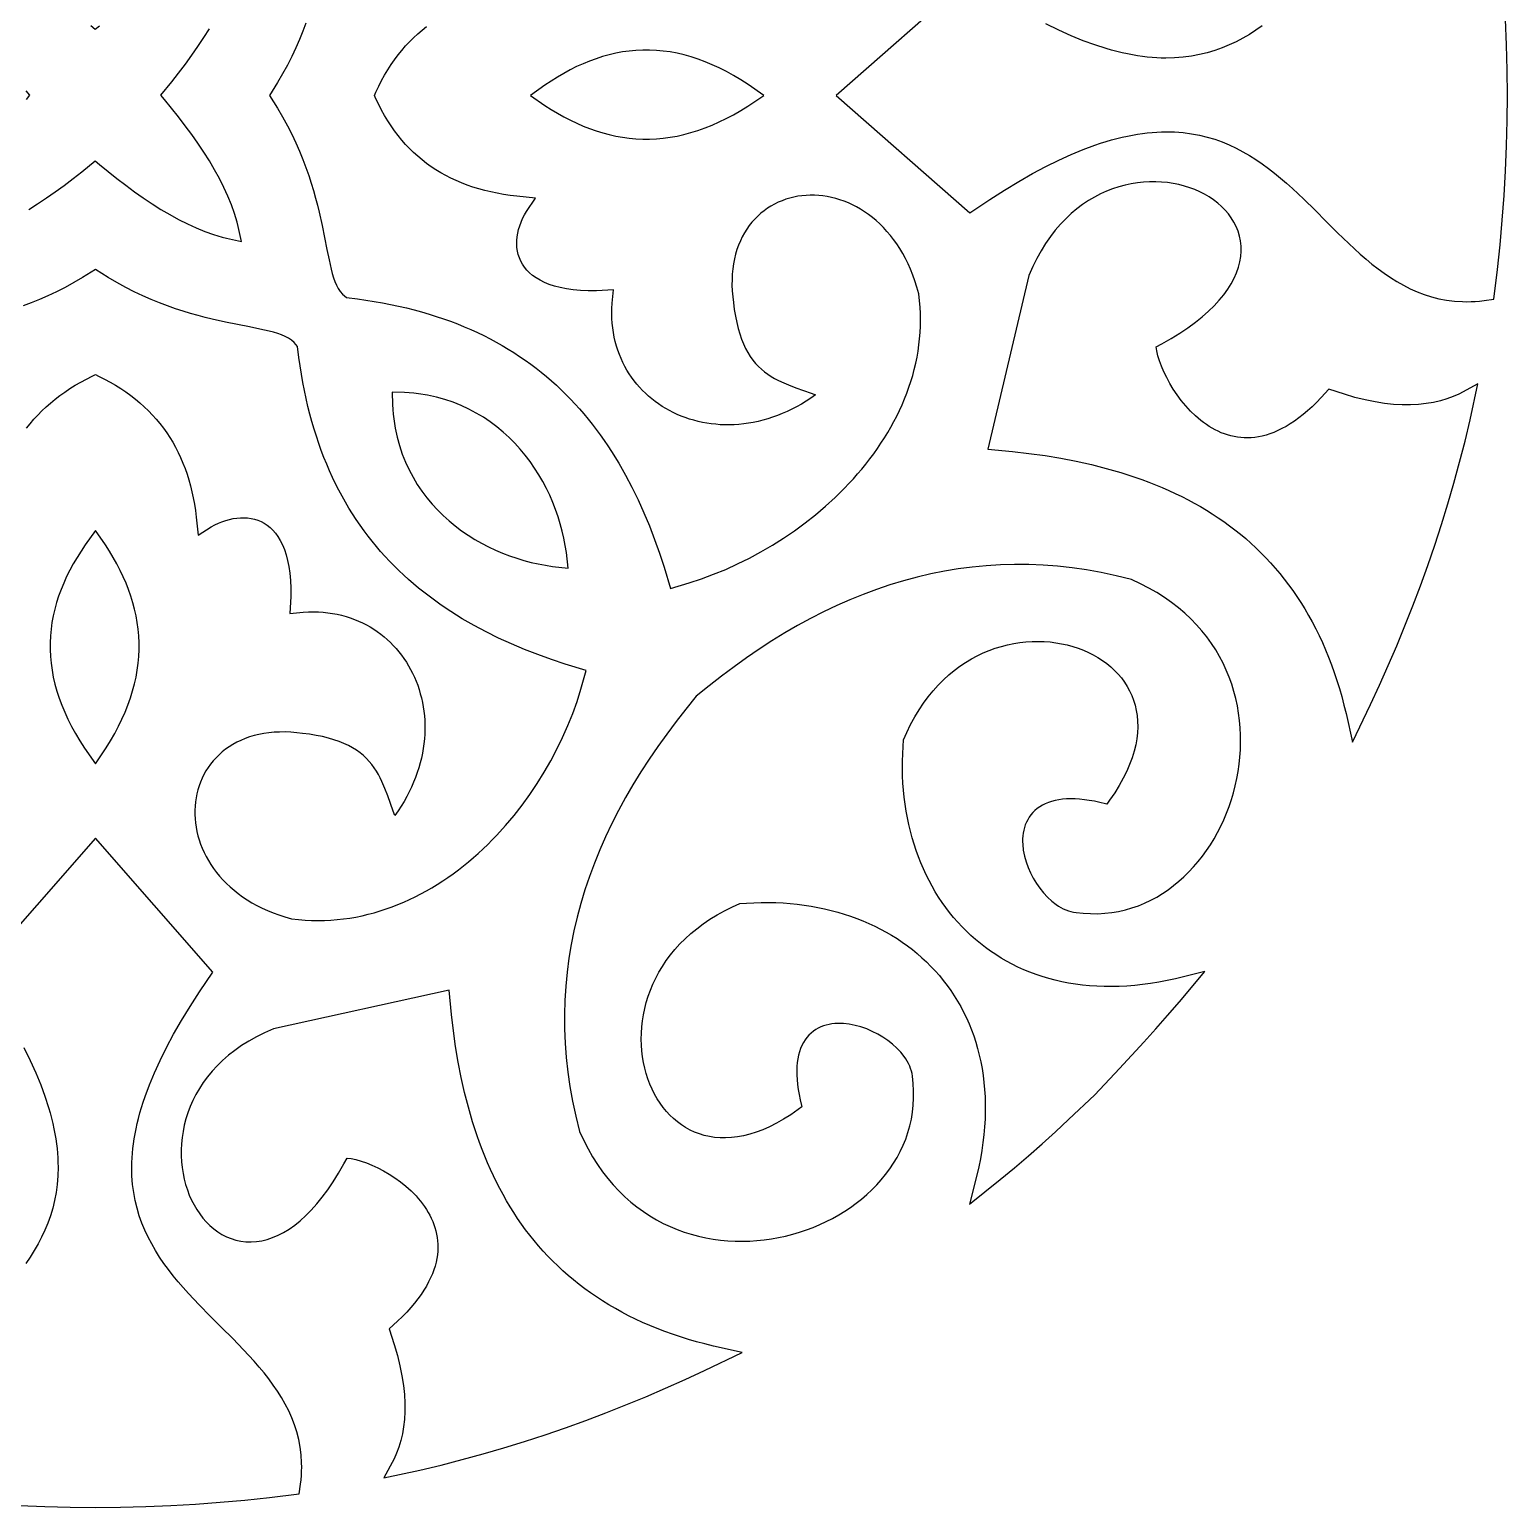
# Model space of a CAD drawing. Extents: x -355 to 355, y -278 to 278.
# Drawn here: x -4.1 to 90, y -90 to 4.1 of the extents above; entities that cross this region are included whole.
import ezdxf

# ---------------------------------------------------------------- set-up
doc = ezdxf.new("R2010")
doc.units = 0
doc.layers.add('LAYER_1', color=18, linetype='CONTINUOUS')

msp = doc.modelspace()

# ---------------------------------------------------------------- linework, layer by layer
at = {"layer": 'LAYER_1'}
for points in [[(55.769, 7.41), (47.244, -0.069), (55.77, -7.549), (57.028, -6.698), (57.966, -6.095), (58.873, -5.545), (59.751, -5.044), (60.6, -4.591), (61.421, -4.186), (62.215, -3.826), (62.982, -3.51), (63.725, -3.236), (64.084, -3.115), (64.438, -3.004), (64.787, -2.903), (65.13, -2.811), (65.466, -2.729), (65.797, -2.656), (66.122, -2.593), (66.441, -2.538), (66.755, -2.492), (67.063, -2.454), (67.366, -2.425), (67.664, -2.404), (67.957, -2.391), (68.242, -2.386), (68.806, -2.399), (69.349, -2.44), (69.874, -2.509), (70.383, -2.604), (70.877, -2.723), (71.356, -2.867), (71.823, -3.033), (72.276, -3.22), (72.719, -3.427), (73.15, -3.654), (73.572, -3.897), (73.984, -4.158), (74.388, -4.433), (74.784, -4.723), (75.173, -5.025), (75.555, -5.339), (75.932, -5.663), (76.302, -5.995), (77.034, -6.683), (77.753, -7.388), (78.465, -8.102), (79.177, -8.813), (79.894, -9.508), (80.257, -9.848), (80.624, -10.18), (80.996, -10.503), (81.373, -10.815), (81.757, -11.115), (82.148, -11.401), (82.547, -11.673), (82.955, -11.928), (83.373, -12.165), (83.802, -12.381), (84.241, -12.577), (84.693, -12.749), (85.157, -12.896), (85.635, -13.017), (86.125, -13.11), (86.63, -13.172), (87.145, -13.204), (87.413, -13.207), (87.681, -13.203), (87.953, -13.189), (88.229, -13.168), (88.508, -13.137), (89.125, -13.051), (89.362, -11.15), (89.531, -9.585), (89.674, -8.017), (89.792, -6.443), (89.883, -4.863), (89.948, -3.275), (89.987, -1.678), (90, -0.069), (89.987, 1.545), (89.948, 3.157), (89.883, 4.761)], [(-4.175, -7.332), (-3.613, -6.977), (-3.051, -6.602), (-2.487, -6.208), (-1.923, -5.797), (-1.357, -5.37), (-0.788, -4.928), (0.062, -4.245), (0.329, -4.471), (0.883, -4.925), (1.439, -5.368), (1.998, -5.795), (2.559, -6.207), (3.12, -6.602), (3.682, -6.977), (4.244, -7.332), (4.806, -7.664), (5.367, -7.973), (5.926, -8.256), (6.484, -8.511), (7.041, -8.737), (7.595, -8.932), (8.143, -9.093), (8.42, -9.162), (9.366, -9.367), (9.162, -8.421), (9.093, -8.144), (8.932, -7.595), (8.737, -7.041), (8.511, -6.485), (8.255, -5.927), (7.973, -5.367), (7.664, -4.806), (7.332, -4.244), (6.977, -3.682), (6.602, -3.12), (6.208, -2.558), (5.796, -1.998), (5.368, -1.439), (4.926, -0.883), (4.471, -0.328), (4.246, -0.062), (4.929, 0.788), (5.37, 1.357), (5.797, 1.922), (6.208, 2.487), (6.602, 3.05), (6.978, 3.613), (7.332, 4.175)], [(0.321, 4.349), (0.063, 4.12), (-0.212, 4.354)], [(13.477, 4.538), (13.281, 4.021), (13.066, 3.494), (12.832, 2.959), (12.575, 2.415), (12.296, 1.865), (11.994, 1.307), (11.665, 0.743), (11.159, -0.069), (11.666, -0.881), (11.994, -1.444), (12.297, -2), (12.576, -2.548), (12.832, -3.089), (13.067, -3.621), (13.281, -4.144), (13.477, -4.658), (13.655, -5.161), (13.817, -5.654), (13.964, -6.135), (14.097, -6.605), (14.217, -7.063), (14.326, -7.506), (14.516, -8.356), (14.817, -9.88), (14.949, -10.547), (15.083, -11.144), (15.156, -11.422), (15.234, -11.681), (15.32, -11.924), (15.418, -12.152), (15.529, -12.363), (15.66, -12.558), (15.813, -12.734), (16.065, -12.945), (16.752, -13.029), (17.295, -13.105), (17.829, -13.19), (18.353, -13.282), (18.869, -13.382), (19.376, -13.49), (19.875, -13.605), (20.364, -13.729), (20.845, -13.859), (21.318, -13.998), (21.782, -14.144), (22.238, -14.297), (22.685, -14.458), (23.124, -14.626), (23.556, -14.801), (23.979, -14.983), (24.394, -15.172), (24.802, -15.369), (25.201, -15.572), (25.594, -15.782), (25.978, -15.999), (26.355, -16.223), (26.725, -16.453), (27.088, -16.691), (27.443, -16.934), (27.791, -17.185), (28.133, -17.442), (28.467, -17.705), (28.795, -17.975), (29.115, -18.251), (29.43, -18.533), (29.737, -18.821), (30.038, -19.116), (30.333, -19.417), (30.621, -19.724), (30.903, -20.037), (31.179, -20.356), (31.449, -20.681), (31.713, -21.012), (31.971, -21.348), (32.223, -21.691), (32.469, -22.039), (32.71, -22.393), (32.944, -22.751), (33.398, -23.488), (33.829, -24.246), (34.24, -25.025), (34.629, -25.824), (34.999, -26.645), (35.349, -27.485), (35.681, -28.345), (35.994, -29.224), (36.289, -30.121), (36.697, -31.465), (37.894, -31.116), (38.671, -30.858), (39.444, -30.571), (40.211, -30.254), (40.969, -29.91), (41.719, -29.538), (42.457, -29.14), (43.183, -28.716), (43.894, -28.267), (44.59, -27.794), (45.269, -27.297), (45.928, -26.777), (46.566, -26.236), (47.183, -25.673), (47.774, -25.091), (48.062, -24.79), (48.342, -24.486), (48.615, -24.177), (48.881, -23.864), (49.14, -23.545), (49.392, -23.223), (49.636, -22.896), (49.871, -22.564), (50.099, -22.228), (50.319, -21.888), (50.53, -21.544), (50.732, -21.196), (50.926, -20.845), (51.11, -20.489), (51.284, -20.13), (51.45, -19.767), (51.605, -19.4), (51.75, -19.03), (51.885, -18.657), (52.009, -18.28), (52.123, -17.901), (52.225, -17.518), (52.317, -17.133), (52.396, -16.744), (52.465, -16.353), (52.521, -15.96), (52.565, -15.564), (52.597, -15.166), (52.616, -14.765), (52.623, -14.363), (52.616, -13.958), (52.596, -13.552), (52.563, -13.144), (52.513, -12.707), (52.392, -12.276), (52.267, -11.885), (52.131, -11.509), (51.985, -11.146), (51.828, -10.796), (51.662, -10.46), (51.486, -10.137), (51.302, -9.828), (51.109, -9.533), (50.907, -9.25), (50.699, -8.982), (50.483, -8.727), (50.26, -8.485), (50.031, -8.257), (49.796, -8.042), (49.555, -7.841), (49.31, -7.653), (49.06, -7.478), (48.806, -7.317), (48.548, -7.17), (48.287, -7.035), (48.023, -6.914), (47.757, -6.807), (47.489, -6.713), (47.22, -6.631), (46.95, -6.564), (46.679, -6.509), (46.408, -6.468), (46.138, -6.44), (45.869, -6.425), (45.6, -6.423), (45.334, -6.434), (45.07, -6.458), (44.809, -6.495), (44.551, -6.545), (44.296, -6.609), (44.046, -6.685), (43.8, -6.774), (43.56, -6.876), (43.325, -6.991), (43.097, -7.119), (42.875, -7.259), (42.661, -7.412), (42.454, -7.578), (42.256, -7.756), (42.066, -7.946), (41.886, -8.148), (41.716, -8.362), (41.557, -8.589), (41.408, -8.826), (41.271, -9.075), (41.145, -9.336), (41.032, -9.607), (40.931, -9.889), (40.843, -10.182), (40.769, -10.485), (40.709, -10.799), (40.663, -11.122), (40.631, -11.456), (40.614, -11.799), (40.612, -12.153), (40.626, -12.516), (40.656, -12.888), (40.701, -13.263), (40.76, -13.712), (40.83, -14.138), (40.911, -14.537), (41.002, -14.912), (41.105, -15.263), (41.218, -15.592), (41.342, -15.899), (41.477, -16.185), (41.622, -16.452), (41.777, -16.7), (41.943, -16.929), (42.117, -17.141), (42.301, -17.336), (42.493, -17.515), (42.691, -17.679), (42.896, -17.829), (43.107, -17.967), (43.322, -18.092), (43.542, -18.208), (43.767, -18.316), (44.219, -18.509), (44.686, -18.685), (45.645, -19.028), (45.931, -19.137), (45.638, -19.343), (45.336, -19.541), (45.033, -19.725), (44.729, -19.897), (44.423, -20.056), (44.117, -20.203), (43.81, -20.338), (43.502, -20.46), (43.195, -20.571), (42.887, -20.669), (42.58, -20.757), (42.273, -20.832), (41.967, -20.896), (41.662, -20.949), (41.359, -20.991), (41.057, -21.022), (40.756, -21.042), (40.458, -21.052), (40.162, -21.051), (39.869, -21.04), (39.578, -21.018), (39.29, -20.987), (39.006, -20.945), (38.725, -20.894), (38.448, -20.833), (38.174, -20.762), (37.905, -20.683), (37.641, -20.593), (37.381, -20.495), (37.126, -20.388), (36.876, -20.272), (36.632, -20.147), (36.394, -20.014), (36.161, -19.872), (35.935, -19.722), (35.715, -19.564), (35.501, -19.398), (35.295, -19.224), (35.095, -19.043), (34.903, -18.853), (34.719, -18.657), (34.542, -18.453), (34.374, -18.241), (34.213, -18.023), (34.062, -17.797), (33.919, -17.565), (33.784, -17.325), (33.659, -17.08), (33.544, -16.827), (33.438, -16.568), (33.342, -16.302), (33.257, -16.031), (33.181, -15.752), (33.117, -15.468), (33.063, -15.178), (33.02, -14.881), (32.989, -14.579), (32.97, -14.271), (32.962, -13.957), (32.967, -13.637), (32.985, -13.312), (33.064, -12.461), (31.979, -12.51), (31.451, -12.513), (30.957, -12.493), (30.495, -12.452), (30.066, -12.392), (29.669, -12.313), (29.303, -12.218), (28.968, -12.107), (28.663, -11.982), (28.386, -11.844), (28.137, -11.695), (27.915, -11.536), (27.718, -11.367), (27.545, -11.191), (27.395, -11.006), (27.266, -10.815), (27.159, -10.617), (27.071, -10.412), (27.001, -10.202), (26.951, -9.986), (26.919, -9.765), (26.904, -9.539), (26.907, -9.31), (26.928, -9.078), (26.966, -8.844), (27.02, -8.609), (27.091, -8.374), (27.178, -8.141), (27.281, -7.911), (27.399, -7.684), (27.532, -7.462), (28.109, -6.612), (26.915, -6.495), (26.487, -6.442), (26.067, -6.378), (25.657, -6.304), (25.256, -6.22), (24.864, -6.126), (24.482, -6.021), (24.109, -5.906), (23.745, -5.78), (23.39, -5.645), (23.044, -5.498), (22.707, -5.342), (22.379, -5.175), (22.06, -4.997), (21.75, -4.809), (21.449, -4.61), (21.156, -4.4), (20.872, -4.18), (20.596, -3.948), (20.329, -3.706), (20.07, -3.452), (19.819, -3.188), (19.577, -2.911), (19.343, -2.624), (19.118, -2.325), (18.9, -2.014), (18.691, -1.691), (18.49, -1.356), (18.298, -1.009), (18.113, -0.65), (17.937, -0.279), (17.846, -0.069), (17.938, 0.142), (18.114, 0.515), (18.298, 0.876), (18.491, 1.225), (18.692, 1.563), (18.901, 1.889), (19.119, 2.204), (19.345, 2.507), (19.579, 2.799), (19.821, 3.08), (20.072, 3.349), (20.331, 3.607), (20.599, 3.853), (20.874, 4.088), (21.159, 4.312)], [(74.388, 4.352), (73.985, 4.077), (73.572, 3.818), (73.151, 3.575), (72.719, 3.35), (72.277, 3.143), (71.823, 2.956), (71.357, 2.79), (70.877, 2.647), (70.383, 2.527), (69.874, 2.431), (69.348, 2.362), (68.805, 2.32), (68.241, 2.307), (67.956, 2.311), (67.663, 2.323), (67.365, 2.344), (67.062, 2.372), (66.754, 2.408), (66.44, 2.454), (66.12, 2.507), (65.795, 2.57), (65.465, 2.641), (65.128, 2.722), (64.785, 2.813), (64.439, 2.912), (63.721, 3.142), (62.98, 3.412), (62.213, 3.725), (61.42, 4.081), (60.598, 4.482)], [(-4.354, 0.212), (-4.12, -0.063), (-4.349, -0.321)], [(-4.312, -21.262), (-4.088, -20.976), (-3.852, -20.698), (-3.605, -20.427), (-3.346, -20.164), (-3.077, -19.908), (-2.795, -19.66), (-2.503, -19.419), (-2.199, -19.186), (-1.883, -18.961), (-1.556, -18.743), (-1.217, -18.532), (-0.867, -18.329), (-0.505, -18.133), (-0.132, -17.945), (0.069, -17.851), (0.269, -17.945), (0.641, -18.133), (1.001, -18.328), (1.348, -18.531), (1.684, -18.742), (2.008, -18.959), (2.319, -19.185), (2.619, -19.418), (2.908, -19.658), (3.185, -19.906), (3.45, -20.161), (3.704, -20.424), (3.947, -20.695), (4.179, -20.973), (4.4, -21.259), (4.61, -21.553), (4.809, -21.854), (4.998, -22.164), (5.175, -22.481), (5.343, -22.806), (5.499, -23.14), (5.646, -23.481), (5.781, -23.831), (5.907, -24.189), (6.022, -24.555), (6.126, -24.93), (6.221, -25.313), (6.305, -25.704), (6.378, -26.104), (6.442, -26.512), (6.495, -26.929), (6.611, -28.078), (7.449, -27.552), (7.672, -27.428), (7.9, -27.318), (8.131, -27.222), (8.366, -27.14), (8.602, -27.073), (8.838, -27.022), (9.073, -26.986), (9.307, -26.967), (9.538, -26.965), (9.765, -26.98), (9.987, -27.012), (10.204, -27.061), (10.416, -27.129), (10.62, -27.215), (10.819, -27.321), (11.01, -27.446), (11.194, -27.592), (11.37, -27.761), (11.538, -27.954), (11.697, -28.172), (11.846, -28.416), (11.983, -28.688), (12.108, -28.989), (12.218, -29.32), (12.313, -29.682), (12.392, -30.075), (12.452, -30.501), (12.493, -30.96), (12.512, -31.453), (12.51, -31.98), (12.46, -33.064), (13.311, -32.985), (13.636, -32.967), (13.956, -32.962), (14.27, -32.97), (14.578, -32.989), (14.881, -33.02), (15.177, -33.063), (15.468, -33.116), (15.752, -33.181), (16.03, -33.256), (16.302, -33.342), (16.568, -33.438), (16.827, -33.544), (17.079, -33.659), (17.325, -33.784), (17.565, -33.918), (17.797, -34.062), (18.023, -34.213), (18.241, -34.374), (18.452, -34.542), (18.657, -34.719), (18.853, -34.903), (19.043, -35.095), (19.224, -35.295), (19.398, -35.501), (19.564, -35.714), (19.723, -35.934), (19.872, -36.161), (20.014, -36.393), (20.147, -36.632), (20.272, -36.876), (20.388, -37.126), (20.495, -37.381), (20.594, -37.641), (20.683, -37.905), (20.763, -38.174), (20.833, -38.447), (20.894, -38.725), (20.945, -39.006), (20.987, -39.29), (21.019, -39.578), (21.04, -39.869), (21.051, -40.162), (21.052, -40.458), (21.043, -40.756), (21.022, -41.057), (20.991, -41.359), (20.95, -41.662), (20.897, -41.967), (20.832, -42.273), (20.757, -42.58), (20.67, -42.887), (20.571, -43.195), (20.46, -43.502), (20.338, -43.81), (20.203, -44.117), (20.057, -44.424), (19.897, -44.729), (19.726, -45.034), (19.541, -45.337), (19.344, -45.638), (19.137, -45.932), (19.028, -45.646), (18.685, -44.686), (18.508, -44.22), (18.316, -43.768), (18.208, -43.542), (18.092, -43.322), (17.966, -43.107), (17.829, -42.896), (17.679, -42.691), (17.515, -42.493), (17.336, -42.301), (17.141, -42.117), (16.929, -41.943), (16.699, -41.777), (16.452, -41.622), (16.185, -41.476), (15.899, -41.342), (15.592, -41.218), (15.263, -41.105), (14.912, -41.002), (14.537, -40.91), (14.138, -40.83), (13.712, -40.76), (13.263, -40.701), (12.888, -40.656), (12.515, -40.626), (12.153, -40.612), (11.799, -40.614), (11.456, -40.631), (11.122, -40.663), (10.798, -40.709), (10.485, -40.769), (10.181, -40.843), (9.888, -40.931), (9.606, -41.032), (9.335, -41.145), (9.074, -41.27), (8.825, -41.408), (8.587, -41.557), (8.36, -41.716), (8.146, -41.886), (7.943, -42.066), (7.752, -42.255), (7.574, -42.453), (7.408, -42.66), (7.254, -42.874), (7.113, -43.096), (6.984, -43.324), (6.869, -43.558), (6.766, -43.799), (6.675, -44.044), (6.598, -44.294), (6.533, -44.548), (6.481, -44.806), (6.443, -45.067), (6.417, -45.331), (6.404, -45.597), (6.404, -45.865), (6.417, -46.135), (6.443, -46.405), (6.482, -46.675), (6.534, -46.946), (6.599, -47.216), (6.678, -47.485), (6.769, -47.753), (6.874, -48.019), (6.992, -48.283), (7.123, -48.544), (7.267, -48.802), (7.425, -49.056), (7.596, -49.306), (7.78, -49.552), (7.977, -49.792), (8.188, -50.027), (8.412, -50.257), (8.65, -50.48), (8.901, -50.696), (9.165, -50.905), (9.442, -51.106), (9.733, -51.299), (10.037, -51.484), (10.355, -51.66), (10.686, -51.826), (11.03, -51.983), (11.387, -52.13), (11.758, -52.266), (12.142, -52.391), (12.568, -52.512), (13.013, -52.563), (13.427, -52.596), (13.839, -52.616), (14.249, -52.622), (14.657, -52.616), (15.062, -52.596), (15.466, -52.565), (15.866, -52.521), (16.264, -52.464), (16.66, -52.396), (17.052, -52.316), (17.442, -52.225), (17.828, -52.123), (18.212, -52.009), (18.592, -51.885), (18.968, -51.75), (19.341, -51.605), (19.711, -51.45), (20.077, -51.285), (20.439, -51.11), (20.797, -50.926), (21.151, -50.732), (21.501, -50.53), (21.846, -50.319), (22.188, -50.099), (22.525, -49.872), (22.858, -49.636), (23.186, -49.392), (23.509, -49.14), (23.828, -48.881), (24.142, -48.615), (24.451, -48.341), (24.755, -48.061), (25.054, -47.774), (25.348, -47.481), (25.638, -47.18), (26.198, -46.565), (26.737, -45.926), (27.253, -45.267), (27.745, -44.588), (28.214, -43.892), (28.657, -43.18), (29.074, -42.454), (29.465, -41.715), (29.828, -40.965), (30.163, -40.206), (30.469, -39.439), (30.746, -38.666), (30.992, -37.888), (31.32, -36.696), (29.997, -36.289), (29.112, -35.994), (28.244, -35.681), (27.394, -35.35), (26.563, -35), (25.752, -34.63), (24.96, -34.24), (24.189, -33.83), (23.438, -33.398), (22.707, -32.944), (22.353, -32.71), (22.001, -32.47), (21.656, -32.224), (21.316, -31.972), (20.982, -31.714), (20.653, -31.45), (20.331, -31.18), (20.014, -30.904), (19.703, -30.622), (19.397, -30.334), (19.098, -30.039), (18.805, -29.738), (18.518, -29.43), (18.237, -29.116), (17.963, -28.795), (17.694, -28.468), (17.432, -28.133), (17.176, -27.792), (16.927, -27.444), (16.684, -27.088), (16.448, -26.726), (16.218, -26.356), (15.995, -25.979), (15.778, -25.594), (15.569, -25.202), (15.366, -24.802), (15.17, -24.394), (14.981, -23.979), (14.799, -23.556), (14.624, -23.125), (14.457, -22.685), (14.296, -22.238), (14.143, -21.782), (13.997, -21.318), (13.859, -20.845), (13.728, -20.364), (13.605, -19.875), (13.49, -19.376), (13.382, -18.869), (13.282, -18.353), (13.19, -17.829), (13.105, -17.295), (13.029, -16.752), (12.945, -16.065), (12.734, -15.813), (12.558, -15.66), (12.363, -15.529), (12.151, -15.418), (11.924, -15.32), (11.681, -15.234), (11.422, -15.156), (11.144, -15.083), (10.546, -14.949), (9.88, -14.817), (8.356, -14.516), (7.506, -14.326), (7.062, -14.217), (6.605, -14.097), (6.135, -13.964), (5.654, -13.817), (5.161, -13.655), (4.658, -13.477), (4.144, -13.282), (3.621, -13.067), (3.089, -12.832), (2.548, -12.576), (2, -12.297), (1.444, -11.994), (0.881, -11.666), (0.069, -11.159), (-0.743, -11.665), (-1.307, -11.994), (-1.865, -12.297), (-2.415, -12.576), (-2.959, -12.832), (-3.494, -13.067), (-4.021, -13.281), (-4.538, -13.477)], [(-4.769, -89.883), (-3.159, -89.948), (-1.546, -89.987), (0.069, -90), (1.678, -89.987), (3.276, -89.948), (4.864, -89.883), (6.444, -89.791), (8.017, -89.674), (9.586, -89.531), (11.151, -89.361), (13.051, -89.124), (13.137, -88.511), (13.168, -88.235), (13.19, -87.962), (13.203, -87.693), (13.208, -87.427), (13.204, -87.162), (13.173, -86.652), (13.11, -86.152), (13.017, -85.665), (12.897, -85.192), (12.749, -84.732), (12.577, -84.283), (12.381, -83.847), (12.164, -83.421), (11.928, -83.006), (11.673, -82.6), (11.401, -82.204), (11.115, -81.815), (10.814, -81.433), (10.502, -81.057), (10.18, -80.687), (9.848, -80.321), (9.508, -79.958), (8.813, -79.244), (8.102, -78.533), (7.389, -77.821), (6.683, -77.103), (5.995, -76.371), (5.663, -76.001), (5.339, -75.624), (5.026, -75.241), (4.723, -74.853), (4.433, -74.457), (4.158, -74.053), (3.897, -73.641), (3.654, -73.219), (3.427, -72.788), (3.22, -72.346), (3.033, -71.893), (2.867, -71.427), (2.723, -70.949), (2.604, -70.456), (2.509, -69.948), (2.44, -69.423), (2.399, -68.882), (2.386, -68.32), (2.391, -68.036), (2.404, -67.744), (2.425, -67.447), (2.454, -67.145), (2.492, -66.838), (2.538, -66.525), (2.593, -66.207), (2.656, -65.883), (2.729, -65.554), (2.811, -65.219), (2.902, -64.878), (3.004, -64.531), (3.115, -64.178), (3.235, -63.821), (3.509, -63.081), (3.825, -62.318), (4.185, -61.529), (4.591, -60.712), (5.043, -59.868), (5.544, -58.995), (6.095, -58.094), (6.697, -57.162), (7.549, -55.91), (0.069, -47.382), (-7.411, -55.909)], [(-4.481, -60.711), (-4.08, -61.527), (-3.724, -62.316), (-3.412, -63.079), (-3.142, -63.817), (-2.912, -64.531), (-2.813, -64.876), (-2.723, -65.217), (-2.642, -65.552), (-2.571, -65.882), (-2.508, -66.206), (-2.455, -66.524), (-2.41, -66.836), (-2.373, -67.144), (-2.345, -67.446), (-2.325, -67.743), (-2.313, -68.034), (-2.309, -68.318), (-2.322, -68.881), (-2.365, -69.422), (-2.435, -69.947), (-2.531, -70.455), (-2.651, -70.948), (-2.795, -71.427), (-2.962, -71.893), (-3.15, -72.346), (-3.357, -72.788), (-3.584, -73.219), (-3.828, -73.641), (-4.088, -74.053), (-4.364, -74.457)]]:
    msp.add_lwpolyline(points, dxfattribs=at)
for points in [[(42.635, -0.076), (41.634, 0.616), (41.173, 0.914), (40.714, 1.19), (40.258, 1.444), (39.803, 1.676), (39.351, 1.886), (38.9, 2.074), (38.451, 2.241), (38.004, 2.386), (37.559, 2.51), (37.116, 2.613), (36.675, 2.695), (36.235, 2.756), (35.798, 2.796), (35.362, 2.817), (34.929, 2.816), (34.498, 2.796), (34.068, 2.756), (33.642, 2.697), (33.217, 2.618), (32.795, 2.521), (32.375, 2.405), (31.958, 2.27), (31.542, 2.118), (31.129, 1.948), (30.719, 1.761), (30.31, 1.557), (29.904, 1.336), (29.499, 1.099), (29.096, 0.846), (28.695, 0.577), (27.777, -0.077), (28.703, -0.707), (29.104, -0.964), (29.507, -1.206), (29.911, -1.433), (30.317, -1.644), (30.725, -1.839), (31.136, -2.018), (31.548, -2.181), (31.963, -2.326), (32.38, -2.455), (32.799, -2.566), (33.22, -2.66), (33.644, -2.735), (34.07, -2.792), (34.498, -2.831), (34.929, -2.851), (35.361, -2.851), (35.796, -2.833), (36.233, -2.794), (36.672, -2.736), (37.112, -2.658), (37.555, -2.56), (37.999, -2.442), (38.446, -2.303), (38.894, -2.143), (39.344, -1.963), (39.796, -1.762), (40.251, -1.54), (40.707, -1.297), (41.166, -1.032), (41.627, -0.746)], [(80.132, -41.254), (81.279, -38.868), (81.853, -37.63), (82.41, -36.381), (82.95, -35.124), (83.472, -33.857), (83.976, -32.582), (84.461, -31.298), (84.926, -30.005), (85.373, -28.704), (85.799, -27.396), (86.205, -26.079), (86.591, -24.755), (86.955, -23.423), (87.297, -22.085), (87.618, -20.739), (88.123, -18.447), (86.907, -19.088), (86.537, -19.253), (86.145, -19.398), (85.729, -19.522), (85.291, -19.623), (84.829, -19.701), (84.345, -19.753), (83.836, -19.779), (83.304, -19.778), (82.749, -19.747), (82.169, -19.685), (81.566, -19.592), (80.939, -19.465), (80.288, -19.304), (79.614, -19.107), (78.631, -18.776), (78.135, -19.319), (77.843, -19.62), (77.555, -19.899), (77.27, -20.158), (76.988, -20.395), (76.71, -20.613), (76.436, -20.811), (76.165, -20.99), (75.899, -21.151), (75.636, -21.294), (75.378, -21.42), (75.124, -21.53), (74.874, -21.623), (74.628, -21.701), (74.386, -21.764), (74.148, -21.813), (73.914, -21.848), (73.684, -21.87), (73.458, -21.88), (73.235, -21.877), (73.016, -21.863), (72.8, -21.837), (72.588, -21.8), (72.379, -21.752), (72.173, -21.695), (71.97, -21.627), (71.77, -21.55), (71.574, -21.463), (71.381, -21.368), (71.191, -21.264), (71.005, -21.152), (70.823, -21.033), (70.644, -20.906), (70.472, -20.774), (70.131, -20.484), (69.81, -20.174), (69.508, -19.845), (69.224, -19.5), (68.96, -19.144), (68.717, -18.779), (68.496, -18.411), (68.297, -18.042), (68.121, -17.677), (67.97, -17.32), (67.843, -16.976), (67.742, -16.648), (67.667, -16.342), (67.623, -16.091), (67.989, -15.897), (68.585, -15.555), (69.14, -15.212), (69.654, -14.866), (70.128, -14.519), (70.564, -14.17), (70.962, -13.82), (71.322, -13.469), (71.647, -13.117), (71.936, -12.766), (72.19, -12.414), (72.41, -12.062), (72.596, -11.712), (72.749, -11.363), (72.87, -11.015), (72.958, -10.67), (73.014, -10.329), (73.039, -9.992), (73.033, -9.662), (72.997, -9.339), (72.933, -9.024), (72.841, -8.719), (72.723, -8.424), (72.58, -8.142), (72.414, -7.872), (72.227, -7.614), (72.019, -7.371), (71.791, -7.141), (71.546, -6.925), (71.285, -6.724), (71.007, -6.538), (70.716, -6.367), (70.41, -6.211), (70.093, -6.071), (69.763, -5.948), (69.423, -5.841), (69.073, -5.751), (68.715, -5.678), (68.349, -5.624), (67.975, -5.588), (67.596, -5.57), (67.212, -5.572), (66.824, -5.594), (66.433, -5.637), (66.039, -5.7), (65.645, -5.784), (65.25, -5.891), (64.856, -6.02), (64.465, -6.172), (64.076, -6.348), (63.691, -6.548), (63.312, -6.772), (62.938, -7.021), (62.572, -7.295), (62.214, -7.596), (61.866, -7.922), (61.528, -8.275), (61.202, -8.655), (60.888, -9.062), (60.587, -9.496), (60.301, -9.959), (60.031, -10.45), (59.776, -10.97), (59.528, -11.546), (56.911, -22.595), (58.486, -22.744), (59.527, -22.866), (60.55, -23.011), (61.555, -23.178), (62.54, -23.369), (63.505, -23.584), (64.45, -23.824), (65.375, -24.09), (65.827, -24.232), (66.276, -24.381), (66.718, -24.537), (67.155, -24.699), (67.587, -24.869), (68.012, -25.046), (68.432, -25.229), (68.846, -25.42), (69.254, -25.618), (69.656, -25.824), (70.052, -26.036), (70.441, -26.257), (70.824, -26.484), (71.202, -26.72), (71.572, -26.963), (71.937, -27.214), (72.294, -27.473), (72.646, -27.74), (72.991, -28.015), (73.329, -28.298), (73.66, -28.59), (73.985, -28.89), (74.303, -29.199), (74.614, -29.516), (74.918, -29.842), (75.215, -30.176), (75.505, -30.52), (75.788, -30.873), (76.064, -31.235), (76.332, -31.606), (76.594, -31.986), (76.848, -32.376), (77.094, -32.776), (77.333, -33.185), (77.565, -33.604), (77.788, -34.033), (78.004, -34.472), (78.213, -34.921), (78.413, -35.381), (78.605, -35.851), (78.79, -36.331), (78.966, -36.822), (79.134, -37.324), (79.294, -37.836), (79.445, -38.359), (79.588, -38.894), (79.722, -39.439)], [(30.173, -30.173), (30.063, -29.178), (29.995, -28.726), (29.908, -28.271), (29.803, -27.814), (29.68, -27.356), (29.539, -26.899), (29.379, -26.443), (29.201, -25.99), (29.005, -25.54), (28.79, -25.096), (28.557, -24.657), (28.306, -24.226), (28.037, -23.803), (27.749, -23.389), (27.442, -22.986), (27.118, -22.596), (26.775, -22.218), (26.413, -21.854), (26.033, -21.507), (25.634, -21.176), (25.217, -20.863), (24.782, -20.57), (24.328, -20.297), (23.856, -20.046), (23.366, -19.819), (22.858, -19.616), (22.332, -19.439), (21.788, -19.289), (21.227, -19.167), (20.652, -19.076), (20.353, -19.04), (20.053, -19.014), (19.749, -18.995), (18.967, -18.967), (18.995, -19.755), (19.014, -20.065), (19.04, -20.37), (19.075, -20.674), (19.167, -21.258), (19.289, -21.826), (19.439, -22.376), (19.616, -22.908), (19.819, -23.42), (20.046, -23.913), (20.297, -24.388), (20.57, -24.843), (20.863, -25.278), (21.177, -25.695), (21.508, -26.093), (21.856, -26.471), (22.22, -26.83), (22.598, -27.171), (22.989, -27.492), (23.392, -27.795), (23.806, -28.079), (24.229, -28.344), (24.661, -28.591), (25.099, -28.819), (25.544, -29.029), (25.993, -29.221), (26.446, -29.395), (26.902, -29.551), (27.359, -29.689), (27.816, -29.809), (28.273, -29.912), (28.727, -29.996), (29.179, -30.063)], [(0.076, -42.635), (0.746, -41.627), (1.032, -41.166), (1.297, -40.707), (1.54, -40.251), (1.762, -39.796), (1.963, -39.344), (2.143, -38.894), (2.303, -38.445), (2.442, -37.999), (2.56, -37.555), (2.658, -37.112), (2.736, -36.671), (2.795, -36.233), (2.833, -35.796), (2.852, -35.361), (2.851, -34.929), (2.831, -34.498), (2.793, -34.07), (2.736, -33.644), (2.66, -33.22), (2.567, -32.799), (2.455, -32.379), (2.327, -31.962), (2.181, -31.548), (2.019, -31.135), (1.839, -30.725), (1.644, -30.317), (1.433, -29.91), (1.207, -29.506), (0.965, -29.103), (0.708, -28.702), (0.077, -27.776), (-0.577, -28.694), (-0.846, -29.095), (-1.099, -29.498), (-1.337, -29.903), (-1.557, -30.309), (-1.762, -30.718), (-1.949, -31.129), (-2.119, -31.542), (-2.271, -31.957), (-2.405, -32.375), (-2.521, -32.794), (-2.619, -33.217), (-2.697, -33.641), (-2.757, -34.068), (-2.796, -34.497), (-2.817, -34.929), (-2.817, -35.362), (-2.797, -35.798), (-2.756, -36.235), (-2.695, -36.675), (-2.613, -37.116), (-2.51, -37.559), (-2.386, -38.004), (-2.241, -38.451), (-2.074, -38.9), (-1.886, -39.35), (-1.676, -39.803), (-1.444, -40.258), (-1.19, -40.714), (-0.914, -41.173), (-0.616, -41.634)], [(46.2, -71.99), (46.611, -71.799), (47.014, -71.594), (47.407, -71.374), (47.789, -71.14), (48.161, -70.892), (48.521, -70.631), (48.869, -70.356), (49.204, -70.069), (49.525, -69.768), (49.832, -69.455), (50.123, -69.13), (50.398, -68.793), (50.657, -68.444), (50.899, -68.084), (51.122, -67.713), (51.326, -67.33), (51.51, -66.937), (51.674, -66.535), (51.817, -66.122), (51.937, -65.7), (52.035, -65.269), (52.109, -64.829), (52.158, -64.381), (52.183, -63.926), (52.182, -63.464), (52.154, -62.995), (52.1, -62.526), (52.078, -62.372), (52.041, -62.208), (51.992, -62.046), (51.93, -61.888), (51.859, -61.734), (51.777, -61.583), (51.687, -61.436), (51.585, -61.287), (51.366, -61.014), (51.115, -60.75), (50.84, -60.502), (50.542, -60.269), (50.225, -60.054), (49.893, -59.858), (49.547, -59.682), (49.19, -59.528), (48.825, -59.399), (48.456, -59.296), (48.083, -59.222), (47.716, -59.18), (47.525, -59.171), (47.341, -59.172), (47.157, -59.182), (46.975, -59.203), (46.795, -59.234), (46.618, -59.276), (46.444, -59.33), (46.274, -59.396), (46.108, -59.475), (45.948, -59.566), (45.795, -59.672), (45.649, -59.79), (45.512, -59.922), (45.384, -60.067), (45.267, -60.226), (45.161, -60.396), (45.065, -60.579), (44.982, -60.774), (44.911, -60.98), (44.852, -61.198), (44.805, -61.427), (44.77, -61.668), (44.748, -61.921), (44.738, -62.186), (44.741, -62.463), (44.758, -62.753), (44.787, -63.056), (44.829, -63.372), (44.886, -63.702), (44.956, -64.046), (45.041, -64.405), (45.062, -64.482), (44.819, -64.665), (44.353, -64.989), (43.894, -65.278), (43.445, -65.532), (43.005, -65.754), (42.574, -65.943), (42.153, -66.102), (41.743, -66.23), (41.343, -66.33), (40.953, -66.402), (40.575, -66.447), (40.207, -66.467), (39.851, -66.462), (39.505, -66.433), (39.17, -66.381), (38.846, -66.307), (38.533, -66.213), (38.232, -66.098), (37.941, -65.963), (37.661, -65.809), (37.392, -65.636), (37.135, -65.446), (36.889, -65.239), (36.655, -65.015), (36.434, -64.775), (36.225, -64.52), (36.029, -64.25), (35.846, -63.967), (35.678, -63.67), (35.523, -63.362), (35.383, -63.042), (35.258, -62.711), (35.149, -62.371), (35.055, -62.022), (34.977, -61.665), (34.915, -61.3), (34.87, -60.929), (34.843, -60.553), (34.832, -60.172), (34.84, -59.787), (34.865, -59.399), (34.909, -59.009), (34.972, -58.618), (35.053, -58.226), (35.154, -57.835), (35.275, -57.445), (35.415, -57.056), (35.576, -56.671), (35.757, -56.289), (35.959, -55.911), (36.182, -55.539), (36.426, -55.172), (36.693, -54.812), (36.982, -54.459), (37.293, -54.115), (37.627, -53.78), (37.985, -53.454), (38.367, -53.139), (38.773, -52.836), (39.203, -52.544), (39.659, -52.266), (40.139, -52.001), (40.646, -51.752), (41.119, -51.544), (41.529, -51.511), (42.005, -51.485), (42.477, -51.471), (42.945, -51.469), (43.409, -51.479), (43.868, -51.501), (44.322, -51.534), (44.771, -51.579), (45.215, -51.635), (45.654, -51.703), (46.087, -51.781), (46.515, -51.871), (46.936, -51.972), (47.352, -52.084), (47.761, -52.206), (48.163, -52.339), (48.559, -52.483), (48.947, -52.637), (49.329, -52.801), (49.703, -52.976), (50.07, -53.161), (50.429, -53.356), (50.78, -53.56), (51.123, -53.775), (51.458, -53.999), (51.785, -54.232), (52.103, -54.476), (52.412, -54.728), (52.712, -54.99), (53.002, -55.261), (53.284, -55.541), (53.556, -55.831), (53.818, -56.129), (54.07, -56.436), (54.313, -56.751), (54.545, -57.076), (54.766, -57.409), (54.977, -57.75), (55.177, -58.1), (55.366, -58.459), (55.544, -58.825), (55.711, -59.2), (55.865, -59.583), (56.008, -59.974), (56.139, -60.373), (56.258, -60.78), (56.365, -61.195), (56.459, -61.618), (56.539, -62.049), (56.607, -62.487), (56.662, -62.932), (56.703, -63.386), (56.731, -63.846), (56.744, -64.314), (56.744, -64.79), (56.729, -65.272), (56.699, -65.762), (56.655, -66.259), (56.595, -66.762), (56.521, -67.273), (56.43, -67.79), (56.325, -68.314), (56.203, -68.844), (55.731, -70.679), (57.7, -69.114), (58.605, -68.365), (59.49, -67.607), (60.357, -66.841), (61.21, -66.07), (62.053, -65.295), (63.729, -63.73), (65.294, -62.055), (66.838, -60.377), (67.603, -59.528), (68.359, -58.67), (69.107, -57.801), (70.718, -55.876), (68.849, -56.334), (68.319, -56.45), (67.795, -56.55), (67.277, -56.634), (66.767, -56.704), (66.263, -56.758), (65.766, -56.797), (65.277, -56.822), (64.794, -56.832), (64.319, -56.828), (63.851, -56.81), (63.39, -56.778), (62.936, -56.733), (62.491, -56.674), (62.052, -56.602), (61.622, -56.518), (61.199, -56.42), (60.784, -56.311), (60.376, -56.188), (59.977, -56.054), (59.586, -55.908), (59.203, -55.751), (58.828, -55.581), (58.461, -55.401), (58.102, -55.209), (57.752, -55.007), (57.411, -54.794), (57.077, -54.57), (56.753, -54.336), (56.437, -54.092), (56.13, -53.838), (55.832, -53.574), (55.542, -53.3), (55.262, -53.017), (54.991, -52.725), (54.729, -52.424), (54.476, -52.113), (54.233, -51.794), (53.999, -51.467), (53.775, -51.131), (53.56, -50.787), (53.356, -50.435), (53.161, -50.075), (52.976, -49.707), (52.802, -49.332), (52.637, -48.95), (52.483, -48.561), (52.339, -48.165), (52.206, -47.762), (52.084, -47.353), (51.972, -46.937), (51.871, -46.515), (51.781, -46.088), (51.703, -45.654), (51.635, -45.215), (51.579, -44.771), (51.534, -44.322), (51.501, -43.867), (51.479, -43.408), (51.469, -42.945), (51.471, -42.476), (51.485, -42.004), (51.511, -41.528), (51.544, -41.116), (51.747, -40.642), (51.991, -40.135), (52.25, -39.655), (52.523, -39.2), (52.81, -38.77), (53.109, -38.364), (53.42, -37.983), (53.742, -37.626), (54.074, -37.292), (54.415, -36.981), (54.764, -36.692), (55.122, -36.426), (55.486, -36.182), (55.857, -35.96), (56.232, -35.758), (56.613, -35.578), (56.997, -35.417), (57.384, -35.278), (57.774, -35.158), (58.165, -35.058), (58.556, -34.977), (58.947, -34.915), (59.337, -34.872), (59.726, -34.847), (60.111, -34.841), (60.493, -34.852), (60.87, -34.881), (61.242, -34.926), (61.607, -34.989), (61.966, -35.069), (62.317, -35.164), (62.659, -35.275), (62.991, -35.402), (63.313, -35.544), (63.623, -35.7), (63.921, -35.871), (64.207, -36.055), (64.478, -36.253), (64.736, -36.465), (64.978, -36.689), (65.204, -36.925), (65.414, -37.174), (65.606, -37.434), (65.781, -37.706), (65.937, -37.989), (66.074, -38.284), (66.192, -38.589), (66.288, -38.906), (66.364, -39.234), (66.417, -39.572), (66.448, -39.922), (66.455, -40.283), (66.437, -40.656), (66.393, -41.039), (66.323, -41.433), (66.224, -41.838), (66.097, -42.253), (65.939, -42.679), (65.75, -43.115), (65.53, -43.561), (65.275, -44.016), (64.987, -44.48), (64.664, -44.953), (64.48, -45.199), (64.405, -45.179), (64.046, -45.094), (63.702, -45.023), (63.371, -44.966), (63.055, -44.923), (62.751, -44.892), (62.461, -44.875), (62.183, -44.871), (61.917, -44.879), (61.663, -44.899), (61.421, -44.931), (61.191, -44.976), (60.972, -45.033), (60.764, -45.101), (60.568, -45.181), (60.384, -45.273), (60.212, -45.376), (60.051, -45.49), (59.904, -45.614), (59.769, -45.748), (59.648, -45.89), (59.54, -46.041), (59.445, -46.197), (59.363, -46.36), (59.294, -46.527), (59.238, -46.699), (59.193, -46.873), (59.159, -47.05), (59.136, -47.23), (59.124, -47.411), (59.121, -47.593), (59.128, -47.781), (59.167, -48.144), (59.238, -48.511), (59.339, -48.876), (59.468, -49.235), (59.622, -49.587), (59.799, -49.928), (59.997, -50.256), (60.215, -50.569), (60.451, -50.862), (60.705, -51.134), (60.975, -51.381), (61.255, -51.596), (61.407, -51.697), (61.559, -51.786), (61.714, -51.865), (61.873, -51.936), (62.035, -51.995), (62.201, -52.044), (62.369, -52.08), (62.527, -52.101), (62.988, -52.155), (63.451, -52.183), (63.909, -52.184), (64.359, -52.159), (64.802, -52.109), (65.238, -52.035), (65.665, -51.938), (66.083, -51.817), (66.493, -51.674), (66.893, -51.511), (67.283, -51.326), (67.662, -51.122), (68.032, -50.899), (68.39, -50.657), (68.737, -50.398), (69.073, -50.123), (69.397, -49.832), (69.709, -49.525), (70.008, -49.204), (70.295, -48.87), (70.57, -48.522), (70.831, -48.162), (71.079, -47.79), (71.313, -47.408), (71.534, -47.015), (71.74, -46.612), (71.932, -46.201), (72.109, -45.781), (72.271, -45.354), (72.419, -44.92), (72.55, -44.48), (72.666, -44.033), (72.765, -43.582), (72.848, -43.127), (72.914, -42.668), (72.963, -42.206), (72.995, -41.742), (73.009, -41.276), (73.004, -40.809), (72.982, -40.342), (72.94, -39.875), (72.88, -39.409), (72.8, -38.945), (72.7, -38.483), (72.58, -38.025), (72.439, -37.571), (72.278, -37.121), (72.096, -36.677), (71.892, -36.238), (71.667, -35.807), (71.419, -35.383), (71.149, -34.968), (70.857, -34.562), (70.541, -34.166), (70.203, -33.78), (69.841, -33.406), (69.456, -33.045), (69.047, -32.696), (68.613, -32.361), (68.156, -32.04), (67.675, -31.735), (67.168, -31.445), (66.637, -31.171), (66.051, -30.901), (65.072, -30.66), (64.133, -30.46), (63.199, -30.293), (62.27, -30.159), (61.346, -30.057), (60.428, -29.987), (59.515, -29.949), (58.607, -29.942), (57.704, -29.967), (56.807, -30.022), (55.915, -30.108), (55.028, -30.224), (54.147, -30.37), (53.27, -30.545), (52.4, -30.749), (51.534, -30.982), (50.673, -31.243), (49.818, -31.532), (48.968, -31.849), (48.123, -32.193), (47.284, -32.564), (46.449, -32.961), (45.619, -33.385), (44.795, -33.834), (43.975, -34.308), (43.16, -34.808), (42.35, -35.332), (41.545, -35.881), (40.744, -36.454), (39.948, -37.05), (39.157, -37.67), (38.338, -38.338), (37.67, -39.157), (37.05, -39.948), (36.454, -40.744), (35.881, -41.545), (35.332, -42.35), (34.808, -43.16), (34.308, -43.975), (33.834, -44.795), (33.385, -45.619), (32.961, -46.449), (32.564, -47.284), (32.193, -48.123), (31.849, -48.968), (31.532, -49.818), (31.243, -50.673), (30.982, -51.534), (30.749, -52.399), (30.545, -53.27), (30.37, -54.146), (30.224, -55.028), (30.108, -55.915), (30.023, -56.807), (29.967, -57.704), (29.943, -58.607), (29.949, -59.514), (29.987, -60.427), (30.057, -61.346), (30.159, -62.269), (30.293, -63.198), (30.46, -64.132), (30.66, -65.072), (30.902, -66.051), (31.172, -66.637), (31.445, -67.168), (31.735, -67.675), (32.04, -68.157), (32.361, -68.615), (32.696, -69.049), (33.044, -69.459), (33.406, -69.845), (33.78, -70.209), (34.165, -70.548), (34.561, -70.865), (34.967, -71.16), (35.382, -71.431), (35.806, -71.681), (36.237, -71.908), (36.675, -72.114), (37.119, -72.298), (37.569, -72.462), (38.023, -72.604), (38.481, -72.726), (38.943, -72.829), (39.407, -72.911), (39.872, -72.974), (40.339, -73.017), (40.806, -73.042), (41.273, -73.049), (41.739, -73.037), (42.204, -73.007), (42.666, -72.96), (43.125, -72.896), (43.58, -72.815), (44.031, -72.717), (44.478, -72.603), (44.918, -72.473), (45.353, -72.328), (45.78, -72.167)], [(18.445, -88.123), (20.739, -87.618), (22.085, -87.297), (23.424, -86.954), (24.755, -86.59), (26.08, -86.205), (27.396, -85.799), (28.705, -85.373), (30.005, -84.926), (31.298, -84.461), (32.582, -83.976), (33.857, -83.472), (35.124, -82.95), (36.381, -82.41), (37.629, -81.853), (38.868, -81.279), (41.253, -80.132), (39.438, -79.722), (38.893, -79.588), (38.359, -79.445), (37.835, -79.294), (37.323, -79.134), (36.821, -78.966), (36.33, -78.79), (35.85, -78.605), (35.38, -78.413), (34.921, -78.213), (34.472, -78.005), (34.032, -77.789), (33.603, -77.565), (33.184, -77.334), (32.775, -77.096), (32.376, -76.849), (31.986, -76.596), (31.605, -76.335), (31.234, -76.067), (30.872, -75.792), (30.519, -75.509), (30.176, -75.22), (29.841, -74.924), (29.515, -74.62), (29.198, -74.31), (28.889, -73.994), (28.589, -73.67), (28.298, -73.34), (28.014, -73.003), (27.739, -72.659), (27.472, -72.309), (27.213, -71.953), (26.962, -71.59), (26.719, -71.222), (26.484, -70.846), (26.256, -70.465), (26.036, -70.077), (25.823, -69.684), (25.618, -69.284), (25.42, -68.879), (25.229, -68.468), (25.045, -68.051), (24.869, -67.628), (24.699, -67.2), (24.536, -66.766), (24.38, -66.326), (24.231, -65.881), (24.089, -65.433), (23.823, -64.515), (23.583, -63.579), (23.368, -62.622), (23.178, -61.647), (23.011, -60.653), (22.866, -59.641), (22.744, -58.611), (22.595, -57.057), (11.409, -59.527), (10.835, -59.778), (10.322, -60.032), (9.836, -60.303), (9.379, -60.589), (8.95, -60.89), (8.549, -61.204), (8.174, -61.531), (7.826, -61.869), (7.505, -62.218), (7.209, -62.576), (6.94, -62.942), (6.695, -63.316), (6.475, -63.696), (6.28, -64.081), (6.108, -64.47), (5.96, -64.863), (5.835, -65.257), (5.732, -65.652), (5.651, -66.047), (5.591, -66.441), (5.552, -66.833), (5.533, -67.221), (5.534, -67.606), (5.554, -67.986), (5.592, -68.36), (5.65, -68.727), (5.724, -69.086), (5.816, -69.437), (5.925, -69.778), (6.051, -70.108), (6.192, -70.427), (6.35, -70.734), (6.522, -71.027), (6.71, -71.306), (6.912, -71.569), (7.128, -71.816), (7.359, -72.045), (7.603, -72.255), (7.861, -72.444), (8.132, -72.613), (8.415, -72.758), (8.709, -72.879), (9.015, -72.974), (9.33, -73.041), (9.653, -73.08), (9.984, -73.09), (10.321, -73.069), (10.663, -73.017), (11.008, -72.933), (11.356, -72.817), (11.706, -72.668), (12.057, -72.486), (12.409, -72.271), (12.762, -72.021), (13.114, -71.737), (13.466, -71.417), (13.817, -71.062), (14.167, -70.669), (14.517, -70.239), (14.864, -69.77), (15.21, -69.262), (15.554, -68.713), (15.896, -68.123), (16.096, -67.748), (16.357, -67.784), (16.661, -67.849), (16.986, -67.94), (17.329, -68.057), (17.685, -68.199), (18.049, -68.366), (18.416, -68.557), (18.784, -68.771), (19.148, -69.008), (19.504, -69.265), (19.848, -69.544), (20.176, -69.841), (20.488, -70.16), (20.633, -70.322), (20.773, -70.491), (20.907, -70.664), (21.034, -70.841), (21.153, -71.022), (21.265, -71.206), (21.369, -71.395), (21.464, -71.586), (21.55, -71.781), (21.627, -71.98), (21.695, -72.181), (21.752, -72.386), (21.8, -72.594), (21.837, -72.806), (21.863, -73.021), (21.877, -73.239), (21.88, -73.461), (21.87, -73.687), (21.848, -73.917), (21.813, -74.15), (21.764, -74.387), (21.701, -74.629), (21.623, -74.875), (21.53, -75.124), (21.42, -75.378), (21.294, -75.637), (21.151, -75.899), (20.99, -76.166), (20.811, -76.436), (20.613, -76.71), (20.395, -76.988), (20.158, -77.27), (19.899, -77.555), (19.62, -77.843), (19.319, -78.135), (18.779, -78.629), (19.106, -79.633), (19.303, -80.326), (19.465, -80.989), (19.592, -81.624), (19.685, -82.231), (19.747, -82.81), (19.778, -83.362), (19.779, -83.888), (19.753, -84.389), (19.701, -84.865), (19.623, -85.318), (19.522, -85.747), (19.399, -86.155), (19.254, -86.541), (19.089, -86.908)]]:
    msp.add_lwpolyline(points, close=True, dxfattribs=at)

doc.saveas('drawing.dxf')
